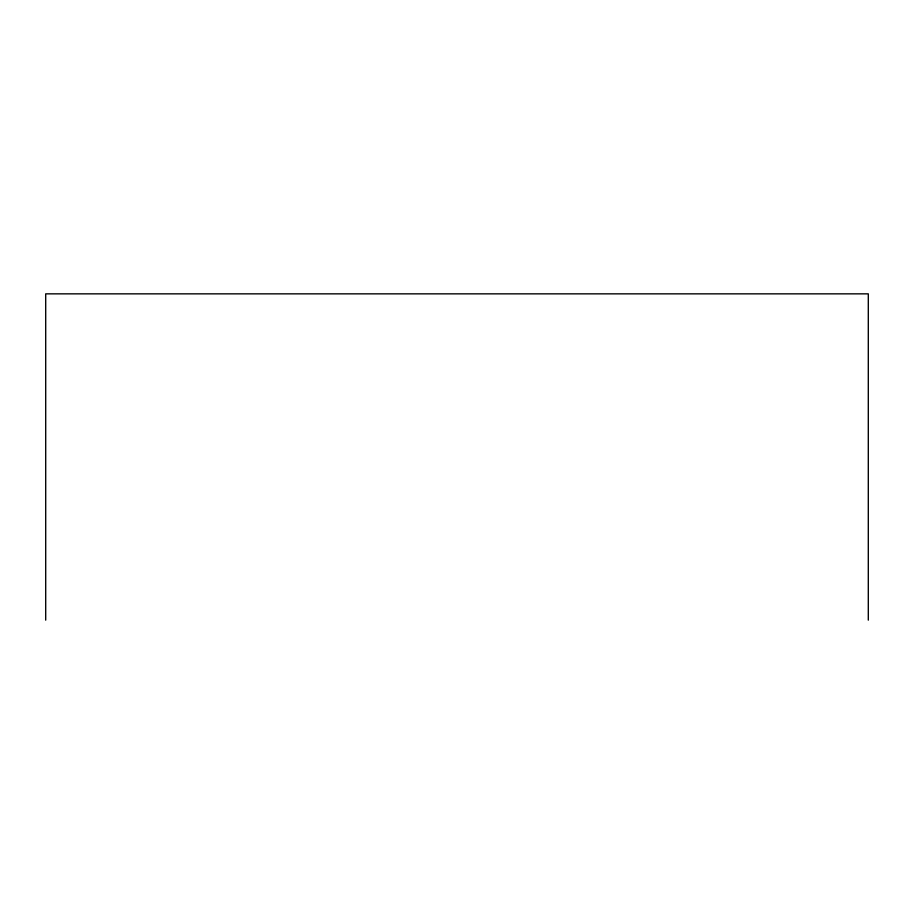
<?xml version="1.0" encoding="UTF-8"?>
<svg xmlns="http://www.w3.org/2000/svg" width="914" height="914" viewBox="0 0 914 914"><rect width="100%" height="100%" fill="white"/><g stroke="black" fill="none" stroke-linecap="round" stroke-linejoin="round"><path stroke-width="1.37" d="M868.3 620.149L868.3 293.851L45.7 293.851L45.7 620.149"/></g></svg>
